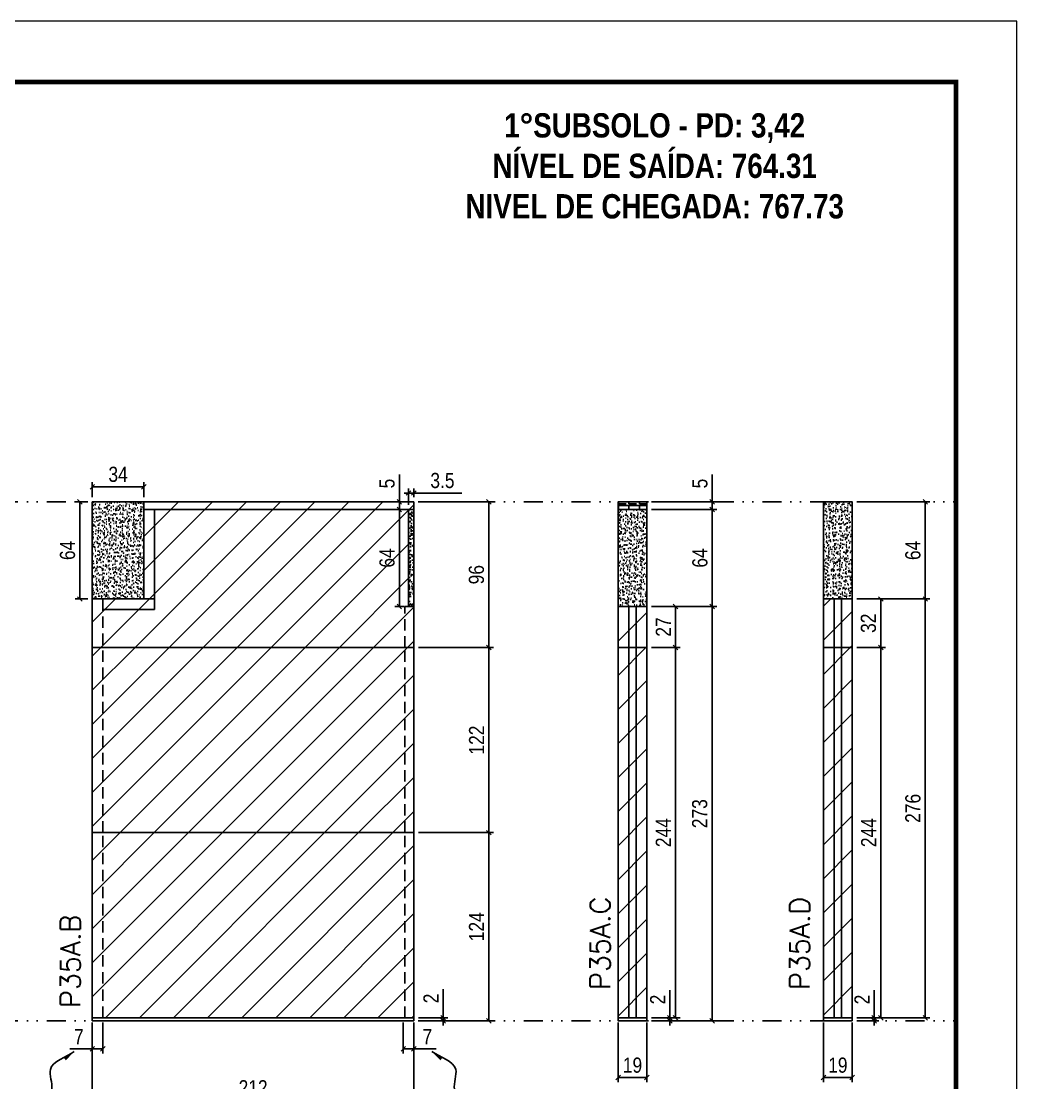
# Model space of a CAD drawing. Extents: x 2102 to 8383, y -13264 to 2718.
# Drawn here: x 2931 to 3587, y -4873 to -4174 of the extents above; entities that cross this region are included whole.
import ezdxf

# ---------------------------------------------------------------- set-up
doc = ezdxf.new("R2010")
doc.units = 0
for name, pattern in [('DASHED', [0.75, 0.5, -0.25]), ('DIVIDE2', [0.625, 0.25, -0.125, 0, -0.125, 0, -0.125]), ('HIDDEN', [0.375, 0.25, -0.125])]:
    doc.linetypes.add(name, pattern=pattern)
for name, color, linetype in [('COTA', 241, 'Continuous'), ('NOMENCLATURA', 7, 'Continuous'), ('Nível', 160, 'Continuous'), ('Painéis', 200, 'Continuous'), ('Romaneio', 10, 'Continuous'), ('SARR_2.2x7', 40, 'Continuous'), ('SARR_EDITAR', 141, 'Continuous'), ('Sarrafo de Pressão', 42, 'HIDDEN')]:
    doc.layers.add(name, color=color, linetype=linetype)
for name, color, linetype, lineweight in [('Folhas', 255, 'Continuous', 9), ('Hachura', 251, 'Continuous', 9), ('SARRAFO DE PRESSAO', 251, 'DASHED', 9), ('Texto Seção', 7, 'Continuous', 15)]:
    doc.layers.add(name, color=color, linetype=linetype, lineweight=lineweight)
doc.styles.add('COTA TECNICA', font='techl___.ttf', dxfattribs={"height": 10})
doc.styles.add('COTA TECNICA-50', font='techl___.ttf', dxfattribs={"height": 10})
doc.styles.add('REGUA-120', font='ROMANS.shx', dxfattribs={"height": 15})
doc.styles.add('ROMANC', font='techb___.ttf', dxfattribs={"height": 2.5})
doc.styles.get("Standard").update_dxf_attribs({"font": 'arial.ttf'})
doc.dimstyles.new('COTA PAINEL-50', dxfattribs={"dimtxt": 10, "dimasz": 3, "dimexe": 3, "dimexo": 3, "dimgap": 3, "dimtad": 1, "dimdec": 1, "dimzin": 12, "dimdsep": 46, "dimtxsty": 'COTA TECNICA-50', "dimblk1": 'OBLIQUE', "dimblk2": 'OBLIQUE', "dimsah": 1, "dimcen": 0.9, "dimclrd": 4, "dimclre": 4, "dimclrt": 240, "dimadec": 1, "dimazin": 3, "dimtfac": 1, "dimtdec": 1, "dimtmove": 0, "dimatfit": 3, "dimfxl": 1, "dimtolj": 1, "dimtzin": 12, "dimarcsym": 0})
doc.dimstyles.new('PAINEL', dxfattribs={"dimtxt": 10, "dimasz": 3, "dimexe": 3, "dimexo": 3, "dimgap": 3, "dimtad": 1, "dimdec": 1, "dimzin": 12, "dimdsep": 46, "dimtxsty": 'COTA TECNICA', "dimblk1": 'OBLIQUE', "dimblk2": 'OBLIQUE', "dimsah": 1, "dimcen": 0.9, "dimclrd": 4, "dimclre": 4, "dimclrt": 240, "dimadec": 1, "dimazin": 3, "dimtfac": 1, "dimtdec": 1, "dimtmove": 0, "dimatfit": 3, "dimfxl": 1, "dimtolj": 1, "dimtzin": 12, "dimarcsym": 0})
doc.dimstyles.get("Standard").update_dxf_attribs({"dimtxt": 0.18, "dimasz": 0.18, "dimexe": 0.18, "dimexo": 0.0625, "dimgap": 0.09, "dimtad": 0, "dimtih": 1, "dimtoh": 1, "dimdec": 4, "dimzin": 0, "dimdsep": 46, "dimtxsty": 'Standard', "dimcen": 0.09, "dimadec": 0, "dimazin": 0, "dimtfac": 1, "dimtdec": 4, "dimtofl": 0, "dimtmove": 0, "dimatfit": 3, "dimfxl": 1, "dimtolj": 1, "dimtzin": 0, "dimarcsym": 0})
pattern_1 = [(45, (-128517.216, -32522.603), (-11.2253202, 11.2253202), [])]
pattern_2 = [(50, (-128517.216, -32526.6026), (5.46554007, -0.47817257), [0.5715, -6.2865]), (355, (-128517.216, -32526.6026), (-1.05730264, 5.73170536), [0.4572, -5.02921753]), (100.4514447, (-128516.7604, -32526.6424), (4.40823741, 5.25353256), [0.48570026, -5.34270734]), (46.1842, (-128517.216, -32525.0786), (8.13237123, -1.26126984), [0.85725, -9.42975]), (96.6355576, (-128516.538, -32525.184), (7.122124, 7.42278374), [0.7285507, -8.01406824]), (351.184151, (-128517.216, -32525.079), (7.122124, 7.42278374), [0.685799, -7.54379196]), (21, (-128516.454, -32525.4596), (4.54843174, -3.06795595), [0.5715, -6.2865]), (326, (-128516.454, -32525.4596), (1.85406085, 5.52563898), [0.4572, -5.0292]), (71.451445, (-128516.075, -32525.715), (6.40249258, 2.45768307), [0.48570026, -5.34269813]), (37.5, (-128517.2158, -32526.6026), (0.092658098, 2.536651166), [0, -4.96824, 0, -5.1054, 0, -5.04825]), (7.5, (-128517.2158, -32526.6026), (2.004589875, 3.005417245), [0, -2.91084, 0, -4.85394, 0, -1.92405]), (327.5, (-128518.915, -32526.6026), (4.067717855, -0.17186232), [0, -1.905, 0, -5.9436, 0, -7.8867]), (317.5, (-128519.677, -32526.6026), (4.44387544, 0.76279473), [0, -2.4765, 0, -3.94716, 0, -5.6007])]

# ---------------------------------------------------------------- blocks, each defined once
blk = doc.blocks.new('9999999999')
at = {"layer": 'Folhas'}
blk.add_lwpolyline([(98138.98, 34190.21), (99623.98, 34190.21), (99623.98, 35240.21), (98138.98, 35240.21)], close=True, dxfattribs=at)
at = {"layer": 'Folhas', "color": 30, "const_width": 3}
blk.add_lwpolyline([(98213.98, 34230.21), (99583.98, 34230.21), (99583.98, 35200.21), (98213.98, 35200.21)], close=True, dxfattribs=at)
blk = doc.blocks.new('_Oblique')
at = {"color": 0, "linetype": 'ByBlock', "lineweight": -2}
blk.add_line((-0.5, -0.5), (0.5, 0.5), dxfattribs=at)
blk = doc.blocks.new('*D494')
at = {"layer": 'COTA', "color": 4, "lineweight": -2, "transparency": 16777216}
for p, q in [((3324.49, -4833.56), (3324.49, -4872.91)), ((3343.49, -4833.56), (3343.49, -4872.91)), ((3324.49, -4869.91), (3343.49, -4869.91))]:
    blk.add_line(p, q, dxfattribs=at)
at = {"layer": 'Defpoints', "color": 0, "transparency": 16777216}
for p in [(3324.49, -4830.56), (3343.49, -4830.56), (3343.49, -4869.91)]:
    blk.add_point(p, dxfattribs=at)
at = {"layer": 'COTA', "color": 4, "lineweight": -2, "transparency": 16777216, "xscale": 3, "yscale": 3, "zscale": 3, "rotation": 180}
blk.add_blockref('_Oblique', (3324.49, -4869.91), dxfattribs=at)
at = {"layer": 'COTA', "color": 4, "lineweight": -2, "transparency": 16777216, "xscale": 3, "yscale": 3, "zscale": 3}
blk.add_blockref('_Oblique', (3343.49, -4869.91), dxfattribs=at)
at = {"layer": 'COTA', "color": 240, "transparency": 16777216, "insert": (3333.99, -4861.82), "char_height": 10, "attachment_point": 5, "style": 'COTA TECNICA'}
blk.add_mtext('\\A1;19', dxfattribs=at)
blk = doc.blocks.new('*D495')
at = {"layer": 'COTA', "color": 4, "lineweight": -2, "transparency": 16777216}
for p, q in [((3459.85, -4833.56), (3459.85, -4872.91)), ((3478.85, -4833.56), (3478.85, -4872.91)), ((3459.85, -4869.91), (3478.85, -4869.91))]:
    blk.add_line(p, q, dxfattribs=at)
at = {"layer": 'Defpoints', "color": 0, "transparency": 16777216}
for p in [(3459.85, -4830.56), (3478.85, -4830.56), (3478.85, -4869.91)]:
    blk.add_point(p, dxfattribs=at)
at = {"layer": 'COTA', "color": 4, "lineweight": -2, "transparency": 16777216, "xscale": 3, "yscale": 3, "zscale": 3, "rotation": 180}
blk.add_blockref('_Oblique', (3459.85, -4869.91), dxfattribs=at)
at = {"layer": 'COTA', "color": 4, "lineweight": -2, "transparency": 16777216, "xscale": 3, "yscale": 3, "zscale": 3}
blk.add_blockref('_Oblique', (3478.85, -4869.91), dxfattribs=at)
at = {"layer": 'COTA', "color": 240, "transparency": 16777216, "insert": (3469.35, -4861.82), "char_height": 10, "attachment_point": 5, "style": 'COTA TECNICA'}
blk.add_mtext('\\A1;19', dxfattribs=at)
blk = doc.blocks.new('*D496')
at = {"layer": 'COTA', "color": 4, "lineweight": -2, "transparency": 16777216}
for p, q in [((3481.85, -4554.56), (3529.98, -4554.56)), ((3526.98, -4554.56), (3526.98, -4830.56)), ((3481.85, -4830.56), (3529.98, -4830.56))]:
    blk.add_line(p, q, dxfattribs=at)
at = {"layer": 'Defpoints', "color": 0, "transparency": 16777216}
for p in [(3478.85, -4554.56), (3478.85, -4830.56), (3526.98, -4830.56)]:
    blk.add_point(p, dxfattribs=at)
at = {"layer": 'COTA', "color": 4, "lineweight": -2, "transparency": 16777216, "xscale": 3, "yscale": 3, "zscale": 3}
for p, rotation in [((3526.98, -4554.56), 90), ((3526.98, -4830.56), 270)]:
    blk.add_blockref('_Oblique', p, dxfattribs=dict(at, rotation=rotation))
at = {"layer": 'COTA', "color": 240, "transparency": 16777216, "insert": (3518.87, -4692.56), "char_height": 10, "attachment_point": 5, "rotation": 90, "style": 'COTA TECNICA'}
blk.add_mtext('\\A1;276', dxfattribs=at)
blk = doc.blocks.new('*D497')
at = {"layer": 'COTA', "color": 4, "lineweight": -2, "transparency": 16777216}
for p, q in [((3481.85, -4490.56), (3529.98, -4490.56)), ((3526.98, -4554.56), (3526.98, -4490.56)), ((3481.85, -4554.56), (3529.98, -4554.56))]:
    blk.add_line(p, q, dxfattribs=at)
at = {"layer": 'Defpoints', "color": 0, "transparency": 16777216}
for p in [(3478.85, -4490.56), (3526.98, -4490.56), (3478.85, -4554.56)]:
    blk.add_point(p, dxfattribs=at)
at = {"layer": 'COTA', "color": 4, "lineweight": -2, "transparency": 16777216, "xscale": 3, "yscale": 3, "zscale": 3}
for p, rotation in [((3526.98, -4490.56), 90), ((3526.98, -4554.56), 270)]:
    blk.add_blockref('_Oblique', p, dxfattribs=dict(at, rotation=rotation))
at = {"layer": 'COTA', "color": 240, "transparency": 16777216, "insert": (3518.87, -4522.56), "char_height": 10, "attachment_point": 5, "rotation": 90, "style": 'COTA TECNICA'}
blk.add_mtext('\\A1;64', dxfattribs=at)
blk = doc.blocks.new('*D498')
at = {"layer": 'COTA', "color": 4, "lineweight": -2, "transparency": 16777216}
for p, q in [((3346.49, -4559.56), (3389.57, -4559.56)), ((3386.57, -4832.56), (3386.57, -4559.56)), ((3346.49, -4832.56), (3389.57, -4832.56))]:
    blk.add_line(p, q, dxfattribs=at)
at = {"layer": 'Defpoints', "color": 0, "transparency": 16777216}
for p in [(3343.49, -4559.56), (3386.57, -4559.56), (3343.49, -4832.56)]:
    blk.add_point(p, dxfattribs=at)
at = {"layer": 'COTA', "color": 4, "lineweight": -2, "transparency": 16777216, "xscale": 3, "yscale": 3, "zscale": 3}
for p, rotation in [((3386.57, -4559.56), 90), ((3386.57, -4832.56), 270)]:
    blk.add_blockref('_Oblique', p, dxfattribs=dict(at, rotation=rotation))
at = {"layer": 'COTA', "color": 240, "transparency": 16777216, "insert": (3378.35, -4696.06), "char_height": 10, "attachment_point": 5, "rotation": 90, "style": 'COTA TECNICA'}
blk.add_mtext('\\A1;273', dxfattribs=at)
blk = doc.blocks.new('*D499')
at = {"layer": 'COTA', "color": 4, "lineweight": -2, "transparency": 16777216}
for p, q in [((3358.57, -4830.56), (3358.57, -4812.45)), ((3346.49, -4830.56), (3361.57, -4830.56)), ((3346.49, -4832.56), (3361.57, -4832.56)), ((3358.57, -4832.56), (3358.57, -4830.56)), ((3358.57, -4832.56), (3358.57, -4835.56))]:
    blk.add_line(p, q, dxfattribs=at)
at = {"layer": 'Defpoints', "color": 0, "transparency": 16777216}
for p in [(3343.49, -4830.56), (3343.49, -4832.56), (3358.57, -4830.56)]:
    blk.add_point(p, dxfattribs=at)
at = {"layer": 'COTA', "color": 4, "lineweight": -2, "transparency": 16777216, "xscale": 3, "yscale": 3, "zscale": 3}
for p, rotation in [((3358.57, -4830.56), 270), ((3358.57, -4832.56), 90)]:
    blk.add_blockref('_Oblique', p, dxfattribs=dict(at, rotation=rotation))
at = {"layer": 'COTA', "color": 240, "transparency": 16777216, "insert": (3350.57, -4818.51), "char_height": 10, "attachment_point": 5, "rotation": 90, "style": 'COTA TECNICA-50'}
blk.add_mtext('\\A1;2', dxfattribs=at)
blk = doc.blocks.new('*D1189')
at = {"layer": 'COTA', "color": 4, "linetype": 'ByBlock', "lineweight": -2, "transparency": 16777216}
for p, q in [((3346.49, -4495.56), (3389.57, -4495.56)), ((3386.57, -4495.56), (3386.57, -4559.56)), ((3346.49, -4559.56), (3389.57, -4559.56))]:
    blk.add_line(p, q, dxfattribs=at)
at = {"layer": 'Defpoints', "color": 0, "linetype": 'ByBlock', "transparency": 16777216}
for p in [(3343.49, -4495.56), (3343.49, -4559.56), (3386.57, -4559.56)]:
    blk.add_point(p, dxfattribs=at)
at = {"layer": 'COTA', "color": 4, "linetype": 'ByBlock', "lineweight": -2, "transparency": 16777216, "xscale": 3, "yscale": 3, "zscale": 3}
for p, rotation in [((3386.57, -4495.56), 90), ((3386.57, -4559.56), 270)]:
    blk.add_blockref('_Oblique', p, dxfattribs=dict(at, rotation=rotation))
at = {"layer": 'COTA', "color": 240, "linetype": 'ByBlock', "transparency": 16777216, "insert": (3378.47, -4527.56), "char_height": 10, "attachment_point": 5, "rotation": 90, "style": 'COTA TECNICA'}
blk.add_mtext('\\A1;64', dxfattribs=at)
blk = doc.blocks.new('*D1190')
at = {"layer": 'COTA', "color": 4, "linetype": 'ByBlock', "lineweight": -2, "transparency": 16777216}
for p, q in [((3346.49, -4586.56), (3365.39, -4586.56)), ((3362.39, -4830.56), (3362.39, -4586.56)), ((3346.49, -4830.56), (3365.39, -4830.56))]:
    blk.add_line(p, q, dxfattribs=at)
at = {"layer": 'Defpoints', "color": 0, "linetype": 'ByBlock', "transparency": 16777216}
for p in [(3343.49, -4586.56), (3362.39, -4586.56), (3343.49, -4830.56)]:
    blk.add_point(p, dxfattribs=at)
at = {"layer": 'COTA', "color": 4, "linetype": 'ByBlock', "lineweight": -2, "transparency": 16777216, "xscale": 3, "yscale": 3, "zscale": 3}
for p, rotation in [((3362.39, -4586.56), 90), ((3362.39, -4830.56), 270)]:
    blk.add_blockref('_Oblique', p, dxfattribs=dict(at, rotation=rotation))
at = {"layer": 'COTA', "color": 240, "linetype": 'ByBlock', "transparency": 16777216, "insert": (3354.32, -4708.56), "char_height": 10, "attachment_point": 5, "rotation": 90, "style": 'COTA TECNICA'}
blk.add_mtext('\\A1;244', dxfattribs=at)
blk = doc.blocks.new('*D1191')
at = {"layer": 'COTA', "color": 4, "linetype": 'ByBlock', "lineweight": -2, "transparency": 16777216}
for p, q in [((3346.49, -4559.56), (3365.39, -4559.56)), ((3362.39, -4586.56), (3362.39, -4559.56)), ((3346.49, -4586.56), (3365.39, -4586.56))]:
    blk.add_line(p, q, dxfattribs=at)
at = {"layer": 'Defpoints', "color": 0, "linetype": 'ByBlock', "transparency": 16777216}
for p in [(3343.49, -4559.56), (3362.39, -4559.56), (3343.49, -4586.56)]:
    blk.add_point(p, dxfattribs=at)
at = {"layer": 'COTA', "color": 4, "linetype": 'ByBlock', "lineweight": -2, "transparency": 16777216, "xscale": 3, "yscale": 3, "zscale": 3}
for p, rotation in [((3362.39, -4559.56), 90), ((3362.39, -4586.56), 270)]:
    blk.add_blockref('_Oblique', p, dxfattribs=dict(at, rotation=rotation))
at = {"layer": 'COTA', "color": 240, "linetype": 'ByBlock', "transparency": 16777216, "insert": (3354.32, -4573.06), "char_height": 10, "attachment_point": 5, "rotation": 90, "style": 'COTA TECNICA'}
blk.add_mtext('\\A1;27', dxfattribs=at)
blk = doc.blocks.new('*D500')
at = {"layer": 'COTA', "color": 4, "linetype": 'ByBlock', "lineweight": -2, "transparency": 16777216}
for p, q in [((3481.85, -4586.56), (3500.75, -4586.56)), ((3497.75, -4830.56), (3497.75, -4586.56)), ((3481.85, -4830.56), (3500.75, -4830.56))]:
    blk.add_line(p, q, dxfattribs=at)
at = {"layer": 'Defpoints', "color": 0, "linetype": 'ByBlock', "transparency": 16777216}
for p in [(3478.85, -4586.56), (3497.75, -4586.56), (3478.85, -4830.56)]:
    blk.add_point(p, dxfattribs=at)
at = {"layer": 'COTA', "color": 4, "linetype": 'ByBlock', "lineweight": -2, "transparency": 16777216, "xscale": 3, "yscale": 3, "zscale": 3}
for p, rotation in [((3497.75, -4586.56), 90), ((3497.75, -4830.56), 270)]:
    blk.add_blockref('_Oblique', p, dxfattribs=dict(at, rotation=rotation))
at = {"layer": 'COTA', "color": 240, "linetype": 'ByBlock', "transparency": 16777216, "insert": (3489.68, -4708.56), "char_height": 10, "attachment_point": 5, "rotation": 90, "style": 'COTA TECNICA'}
blk.add_mtext('\\A1;244', dxfattribs=at)
blk = doc.blocks.new('*D501')
at = {"layer": 'COTA', "color": 4, "linetype": 'ByBlock', "lineweight": -2, "transparency": 16777216}
for p, q in [((3481.85, -4554.56), (3500.75, -4554.56)), ((3497.75, -4586.56), (3497.75, -4554.56)), ((3481.85, -4586.56), (3500.75, -4586.56))]:
    blk.add_line(p, q, dxfattribs=at)
at = {"layer": 'Defpoints', "color": 0, "linetype": 'ByBlock', "transparency": 16777216}
for p in [(3478.85, -4554.56), (3497.75, -4554.56), (3478.85, -4586.56)]:
    blk.add_point(p, dxfattribs=at)
at = {"layer": 'COTA', "color": 4, "linetype": 'ByBlock', "lineweight": -2, "transparency": 16777216, "xscale": 3, "yscale": 3, "zscale": 3}
for p, rotation in [((3497.75, -4554.56), 90), ((3497.75, -4586.56), 270)]:
    blk.add_blockref('_Oblique', p, dxfattribs=dict(at, rotation=rotation))
at = {"layer": 'COTA', "color": 240, "linetype": 'ByBlock', "transparency": 16777216, "insert": (3489.53, -4570.56), "char_height": 10, "attachment_point": 5, "rotation": 90, "style": 'COTA TECNICA'}
blk.add_mtext('\\A1;32', dxfattribs=at)
blk = doc.blocks.new('*D1192')
at = {"layer": 'COTA', "color": 4, "linetype": 'ByBlock', "lineweight": -2, "transparency": 16777216}
for p, q in [((3493.26, -4830.56), (3493.26, -4812.45)), ((3481.85, -4830.56), (3496.26, -4830.56)), ((3481.85, -4832.56), (3496.26, -4832.56)), ((3493.26, -4832.56), (3493.26, -4830.56)), ((3493.26, -4832.56), (3493.26, -4835.56))]:
    blk.add_line(p, q, dxfattribs=at)
at = {"layer": 'Defpoints', "color": 0, "linetype": 'ByBlock', "transparency": 16777216}
for p in [(3478.85, -4830.56), (3478.85, -4832.56), (3493.26, -4830.56)]:
    blk.add_point(p, dxfattribs=at)
at = {"layer": 'COTA', "color": 4, "linetype": 'ByBlock', "lineweight": -2, "transparency": 16777216, "xscale": 3, "yscale": 3, "zscale": 3}
for p, rotation in [((3493.26, -4830.56), 270), ((3493.26, -4832.56), 90)]:
    blk.add_blockref('_Oblique', p, dxfattribs=dict(at, rotation=rotation))
at = {"layer": 'COTA', "color": 240, "linetype": 'ByBlock', "transparency": 16777216, "insert": (3485.26, -4818.51), "char_height": 10, "attachment_point": 5, "rotation": 90, "style": 'COTA TECNICA'}
blk.add_mtext('\\A1;2', dxfattribs=at)
blk = doc.blocks.new('*D521')
at = {"layer": 'COTA', "color": 4, "lineweight": -2, "transparency": 16777216}
for p, q in [((2977.91, -4833.56), (2977.91, -4887.74)), ((3189.91, -4833.56), (3189.91, -4887.74)), ((3189.91, -4884.74), (2977.91, -4884.74))]:
    blk.add_line(p, q, dxfattribs=at)
at = {"layer": 'Defpoints', "color": 0, "transparency": 16777216}
for p in [(2977.91, -4830.56), (3189.91, -4830.56), (2977.91, -4884.74)]:
    blk.add_point(p, dxfattribs=at)
at = {"layer": 'COTA', "color": 4, "lineweight": -2, "transparency": 16777216, "xscale": 3, "yscale": 3, "zscale": 3, "rotation": 180}
blk.add_blockref('_Oblique', (2977.91, -4884.74), dxfattribs=at)
at = {"layer": 'COTA', "color": 4, "lineweight": -2, "transparency": 16777216, "xscale": 3, "yscale": 3, "zscale": 3}
blk.add_blockref('_Oblique', (3189.91, -4884.74), dxfattribs=at)
at = {"layer": 'COTA', "color": 240, "transparency": 16777216, "insert": (3083.91, -4876.68), "char_height": 10, "attachment_point": 5, "style": 'COTA TECNICA'}
blk.add_mtext('\\A1;212', dxfattribs=at)
blk = doc.blocks.new('*D522')
at = {"layer": 'COTA', "color": 4, "lineweight": -2, "transparency": 16777216}
for p, q in [((2984.91, -4833.56), (2984.91, -4854.08)), ((2977.91, -4835.56), (2977.91, -4854.08)), ((2977.91, -4851.08), (2963.18, -4851.08)), ((2984.91, -4851.08), (2977.91, -4851.08))]:
    blk.add_line(p, q, dxfattribs=at)
at = {"layer": 'Defpoints', "color": 0, "transparency": 16777216}
for p in [(2977.91, -4832.56), (2984.91, -4830.56), (2977.91, -4851.08)]:
    blk.add_point(p, dxfattribs=at)
at = {"layer": 'COTA', "color": 4, "lineweight": -2, "transparency": 16777216, "xscale": 3, "yscale": 3, "zscale": 3, "rotation": 180}
blk.add_blockref('_Oblique', (2977.91, -4851.08), dxfattribs=at)
at = {"layer": 'COTA', "color": 4, "lineweight": -2, "transparency": 16777216, "xscale": 3, "yscale": 3, "zscale": 3}
blk.add_blockref('_Oblique', (2984.91, -4851.08), dxfattribs=at)
at = {"layer": 'COTA', "color": 240, "transparency": 16777216, "insert": (2969.04, -4843), "char_height": 10, "attachment_point": 5, "style": 'COTA TECNICA-50'}
blk.add_mtext('\\A1;7', dxfattribs=at)
blk = doc.blocks.new('*D523')
at = {"layer": 'COTA', "color": 4, "lineweight": -2, "transparency": 16777216}
for p, q in [((3182.91, -4833.56), (3182.91, -4854.08)), ((3189.91, -4835.56), (3189.91, -4854.08)), ((3182.91, -4851.08), (3189.91, -4851.08)), ((3189.91, -4851.08), (3204.64, -4851.08))]:
    blk.add_line(p, q, dxfattribs=at)
at = {"layer": 'Defpoints', "color": 0, "transparency": 16777216}
for p in [(3182.91, -4830.56), (3189.91, -4832.56), (3189.91, -4851.08)]:
    blk.add_point(p, dxfattribs=at)
at = {"layer": 'COTA', "color": 4, "lineweight": -2, "transparency": 16777216, "xscale": 3, "yscale": 3, "zscale": 3, "rotation": 180}
blk.add_blockref('_Oblique', (3182.91, -4851.08), dxfattribs=at)
at = {"layer": 'COTA', "color": 4, "lineweight": -2, "transparency": 16777216, "xscale": 3, "yscale": 3, "zscale": 3}
blk.add_blockref('_Oblique', (3189.91, -4851.08), dxfattribs=at)
at = {"layer": 'COTA', "color": 240, "transparency": 16777216, "insert": (3198.77, -4843), "char_height": 10, "attachment_point": 5, "style": 'COTA TECNICA-50'}
blk.add_mtext('\\A1;7', dxfattribs=at)
blk = doc.blocks.new('*D524')
at = {"layer": 'Defpoints', "color": 0, "linetype": 'ByBlock', "transparency": 16777216}
for p in [(3189.91, -4708.56), (3239.27, -4708.56), (3189.91, -4832.56)]:
    blk.add_point(p, dxfattribs=at)
at = {"layer": 'Romaneio', "color": 4, "linetype": 'ByBlock', "lineweight": -2, "transparency": 16777216}
for p, q in [((3192.91, -4708.56), (3242.27, -4708.56)), ((3239.27, -4832.56), (3239.27, -4708.56)), ((3192.91, -4832.56), (3242.27, -4832.56))]:
    blk.add_line(p, q, dxfattribs=at)
at = {"layer": 'Romaneio', "color": 4, "linetype": 'ByBlock', "lineweight": -2, "transparency": 16777216, "xscale": 3, "yscale": 3, "zscale": 3}
for p, rotation in [((3239.27, -4708.56), 90), ((3239.27, -4832.56), 270)]:
    blk.add_blockref('_Oblique', p, dxfattribs=dict(at, rotation=rotation))
at = {"layer": 'Romaneio', "color": 240, "linetype": 'ByBlock', "transparency": 16777216, "insert": (3231.2, -4770.56), "char_height": 10, "attachment_point": 5, "rotation": 90, "style": 'COTA TECNICA'}
blk.add_mtext('\\A1;124', dxfattribs=at)
blk = doc.blocks.new('*D525')
at = {"layer": 'COTA', "color": 4, "lineweight": -2, "transparency": 16777216}
for p, q in [((3209.17, -4830.56), (3209.17, -4811.76)), ((3192.91, -4830.56), (3212.17, -4830.56)), ((3192.91, -4832.56), (3212.17, -4832.56)), ((3209.17, -4832.56), (3209.17, -4830.56)), ((3209.17, -4832.56), (3209.17, -4835.56))]:
    blk.add_line(p, q, dxfattribs=at)
at = {"layer": 'Defpoints', "color": 0, "transparency": 16777216}
for p in [(3189.91, -4830.56), (3189.91, -4832.56), (3209.17, -4832.56)]:
    blk.add_point(p, dxfattribs=at)
at = {"layer": 'COTA', "color": 4, "lineweight": -2, "transparency": 16777216, "xscale": 3, "yscale": 3, "zscale": 3}
for p, rotation in [((3209.17, -4830.56), 270), ((3209.17, -4832.56), 90)]:
    blk.add_blockref('_Oblique', p, dxfattribs=dict(at, rotation=rotation))
at = {"layer": 'COTA', "color": 240, "transparency": 16777216, "insert": (3201.17, -4817.82), "char_height": 10, "attachment_point": 5, "rotation": 90, "style": 'COTA TECNICA-50'}
blk.add_mtext('\\A1;2', dxfattribs=at)
blk = doc.blocks.new('*D1207')
at = {"layer": 'COTA', "color": 4, "linetype": 'ByBlock', "lineweight": -2, "transparency": 16777216}
for p, q in [((3192.91, -4586.56), (3242.27, -4586.56)), ((3239.27, -4708.56), (3239.27, -4586.56)), ((3192.91, -4708.56), (3242.27, -4708.56))]:
    blk.add_line(p, q, dxfattribs=at)
at = {"layer": 'Defpoints', "color": 0, "linetype": 'ByBlock', "transparency": 16777216}
for p in [(3189.91, -4586.56), (3239.27, -4586.56), (3189.91, -4708.56)]:
    blk.add_point(p, dxfattribs=at)
at = {"layer": 'COTA', "color": 4, "linetype": 'ByBlock', "lineweight": -2, "transparency": 16777216, "xscale": 3, "yscale": 3, "zscale": 3}
for p, rotation in [((3239.27, -4586.56), 90), ((3239.27, -4708.56), 270)]:
    blk.add_blockref('_Oblique', p, dxfattribs=dict(at, rotation=rotation))
at = {"layer": 'COTA', "color": 240, "linetype": 'ByBlock', "transparency": 16777216, "insert": (3231.22, -4647.56), "char_height": 10, "attachment_point": 5, "rotation": 90, "style": 'COTA TECNICA'}
blk.add_mtext('\\A1;122', dxfattribs=at)
blk = doc.blocks.new('*D1413')
at = {"layer": 'COTA', "color": 4, "linetype": 'ByBlock', "lineweight": -2, "transparency": 16777216}
for p, q in [((3386.57, -4490.56), (3386.57, -4472.47)), ((3346.49, -4490.56), (3389.57, -4490.56)), ((3386.57, -4495.56), (3386.57, -4490.56)), ((3346.49, -4495.56), (3389.57, -4495.56)), ((3386.57, -4495.56), (3386.57, -4498.56))]:
    blk.add_line(p, q, dxfattribs=at)
at = {"layer": 'Defpoints', "color": 0, "linetype": 'ByBlock', "transparency": 16777216}
for p in [(3343.49, -4490.56), (3386.57, -4490.56), (3343.49, -4495.56)]:
    blk.add_point(p, dxfattribs=at)
at = {"layer": 'COTA', "color": 4, "linetype": 'ByBlock', "lineweight": -2, "transparency": 16777216, "xscale": 3, "yscale": 3, "zscale": 3}
for p, rotation in [((3386.57, -4490.56), 270), ((3386.57, -4495.56), 90)]:
    blk.add_blockref('_Oblique', p, dxfattribs=dict(at, rotation=rotation))
at = {"layer": 'COTA', "color": 240, "linetype": 'ByBlock', "transparency": 16777216, "insert": (3378.46, -4478.52), "char_height": 10, "attachment_point": 5, "rotation": 90, "style": 'COTA TECNICA'}
blk.add_mtext('\\A1;5', dxfattribs=at)
blk = doc.blocks.new('*D1469')
at = {"layer": 'COTA', "color": 4, "linetype": 'ByBlock', "lineweight": -2, "transparency": 16777216}
for p, q in [((2974.91, -4490.56), (2966.71, -4490.56)), ((2969.71, -4554.56), (2969.71, -4490.56)), ((2974.91, -4554.56), (2966.71, -4554.56))]:
    blk.add_line(p, q, dxfattribs=at)
at = {"layer": 'Defpoints', "color": 0, "linetype": 'ByBlock', "transparency": 16777216}
for p in [(2969.71, -4490.56), (2977.91, -4490.56), (2977.91, -4554.56)]:
    blk.add_point(p, dxfattribs=at)
at = {"layer": 'COTA', "color": 4, "linetype": 'ByBlock', "lineweight": -2, "transparency": 16777216, "xscale": 3, "yscale": 3, "zscale": 3}
for p, rotation in [((2969.71, -4490.56), 90), ((2969.71, -4554.56), 270)]:
    blk.add_blockref('_Oblique', p, dxfattribs=dict(at, rotation=rotation))
at = {"layer": 'COTA', "color": 240, "linetype": 'ByBlock', "transparency": 16777216, "insert": (2961.61, -4522.56), "char_height": 10, "attachment_point": 5, "rotation": 90, "style": 'COTA TECNICA'}
blk.add_mtext('\\A1;64', dxfattribs=at)
blk = doc.blocks.new('*D1470')
at = {"layer": 'COTA', "color": 4, "linetype": 'ByBlock', "lineweight": -2, "transparency": 16777216}
for p, q in [((3192.91, -4490.56), (3242.27, -4490.56)), ((3239.27, -4586.56), (3239.27, -4490.56)), ((3192.91, -4586.56), (3242.27, -4586.56))]:
    blk.add_line(p, q, dxfattribs=at)
at = {"layer": 'Defpoints', "color": 0, "linetype": 'ByBlock', "transparency": 16777216}
for p in [(3189.91, -4490.56), (3239.27, -4490.56), (3189.91, -4586.56)]:
    blk.add_point(p, dxfattribs=at)
at = {"layer": 'COTA', "color": 4, "linetype": 'ByBlock', "lineweight": -2, "transparency": 16777216, "xscale": 3, "yscale": 3, "zscale": 3}
for p, rotation in [((3239.27, -4490.56), 90), ((3239.27, -4586.56), 270)]:
    blk.add_blockref('_Oblique', p, dxfattribs=dict(at, rotation=rotation))
at = {"layer": 'COTA', "color": 240, "linetype": 'ByBlock', "transparency": 16777216, "insert": (3231.14, -4538.56), "char_height": 10, "attachment_point": 5, "rotation": 90, "style": 'COTA TECNICA'}
blk.add_mtext('\\A1;96', dxfattribs=at)
blk = doc.blocks.new('*D1471')
at = {"layer": 'COTA', "color": 4, "linetype": 'ByBlock', "lineweight": -2, "transparency": 16777216}
for p, q in [((3183.41, -4495.56), (3177.34, -4495.56)), ((3180.34, -4495.56), (3180.34, -4559.56)), ((3183.41, -4559.56), (3177.34, -4559.56))]:
    blk.add_line(p, q, dxfattribs=at)
at = {"layer": 'Defpoints', "color": 0, "linetype": 'ByBlock', "transparency": 16777216}
for p in [(3186.41, -4495.56), (3180.34, -4559.56), (3186.41, -4559.56)]:
    blk.add_point(p, dxfattribs=at)
at = {"layer": 'COTA', "color": 4, "linetype": 'ByBlock', "lineweight": -2, "transparency": 16777216, "xscale": 3, "yscale": 3, "zscale": 3}
for p, rotation in [((3180.34, -4495.56), 90), ((3180.34, -4559.56), 270)]:
    blk.add_blockref('_Oblique', p, dxfattribs=dict(at, rotation=rotation))
at = {"layer": 'COTA', "color": 240, "linetype": 'ByBlock', "transparency": 16777216, "insert": (3172.24, -4527.56), "char_height": 10, "attachment_point": 5, "rotation": 90, "style": 'COTA TECNICA'}
blk.add_mtext('\\A1;64', dxfattribs=at)
blk = doc.blocks.new('*D1472')
at = {"layer": 'COTA', "color": 4, "linetype": 'ByBlock', "lineweight": -2, "transparency": 16777216}
for p, q in [((3180.34, -4490.56), (3180.34, -4472.47)), ((3183.41, -4490.56), (3177.34, -4490.56)), ((3180.34, -4495.56), (3180.34, -4490.56)), ((3183.41, -4495.56), (3177.34, -4495.56)), ((3180.34, -4495.56), (3180.34, -4498.56))]:
    blk.add_line(p, q, dxfattribs=at)
at = {"layer": 'Defpoints', "color": 0, "linetype": 'ByBlock', "transparency": 16777216}
for p in [(3180.34, -4490.56), (3186.41, -4490.56), (3186.41, -4495.56)]:
    blk.add_point(p, dxfattribs=at)
at = {"layer": 'COTA', "color": 4, "linetype": 'ByBlock', "lineweight": -2, "transparency": 16777216, "xscale": 3, "yscale": 3, "zscale": 3}
for p, rotation in [((3180.34, -4490.56), 270), ((3180.34, -4495.56), 90)]:
    blk.add_blockref('_Oblique', p, dxfattribs=dict(at, rotation=rotation))
at = {"layer": 'COTA', "color": 240, "linetype": 'ByBlock', "transparency": 16777216, "insert": (3172.23, -4478.52), "char_height": 10, "attachment_point": 5, "rotation": 90, "style": 'COTA TECNICA'}
blk.add_mtext('\\A1;5', dxfattribs=at)
blk = doc.blocks.new('*D821')
at = {"layer": 'COTA', "color": 4, "linetype": 'ByBlock', "lineweight": -2, "transparency": 16777216}
for p, q in [((3186.41, -4492.56), (3186.41, -4481.76)), ((3189.91, -4487.56), (3189.91, -4481.76)), ((3186.41, -4484.76), (3183.41, -4484.76)), ((3186.41, -4484.76), (3189.91, -4484.76)), ((3189.91, -4484.76), (3221.51, -4484.76))]:
    blk.add_line(p, q, dxfattribs=at)
at = {"layer": 'Defpoints', "color": 0, "linetype": 'ByBlock', "transparency": 16777216}
for p in [(3189.91, -4484.76), (3189.91, -4490.56), (3186.41, -4495.56)]:
    blk.add_point(p, dxfattribs=at)
at = {"layer": 'COTA', "color": 4, "linetype": 'ByBlock', "lineweight": -2, "transparency": 16777216, "xscale": 3, "yscale": 3, "zscale": 3}
blk.add_blockref('_Oblique', (3186.41, -4484.76), dxfattribs=at)
at = {"layer": 'COTA', "color": 4, "linetype": 'ByBlock', "lineweight": -2, "transparency": 16777216, "xscale": 3, "yscale": 3, "zscale": 3, "rotation": 180}
blk.add_blockref('_Oblique', (3189.91, -4484.76), dxfattribs=at)
at = {"layer": 'COTA', "color": 240, "linetype": 'ByBlock', "transparency": 16777216, "insert": (3208.71, -4476.54), "char_height": 10, "attachment_point": 5, "style": 'COTA TECNICA'}
blk.add_mtext('\\A1;3.5', dxfattribs=at)
blk = doc.blocks.new('*D1473')
at = {"layer": 'COTA', "color": 4, "linetype": 'ByBlock', "lineweight": -2, "transparency": 16777216}
for p, q in [((2977.91, -4487.56), (2977.91, -4477.7)), ((2977.91, -4480.7), (3011.91, -4480.7)), ((3011.91, -4487.56), (3011.91, -4477.7))]:
    blk.add_line(p, q, dxfattribs=at)
at = {"layer": 'Defpoints', "color": 0, "linetype": 'ByBlock', "transparency": 16777216}
for p in [(3011.91, -4480.7), (2977.91, -4490.56), (3011.91, -4490.56)]:
    blk.add_point(p, dxfattribs=at)
at = {"layer": 'COTA', "color": 4, "linetype": 'ByBlock', "lineweight": -2, "transparency": 16777216, "xscale": 3, "yscale": 3, "zscale": 3, "rotation": 180}
blk.add_blockref('_Oblique', (2977.91, -4480.7), dxfattribs=at)
at = {"layer": 'COTA', "color": 4, "linetype": 'ByBlock', "lineweight": -2, "transparency": 16777216, "xscale": 3, "yscale": 3, "zscale": 3}
blk.add_blockref('_Oblique', (3011.91, -4480.7), dxfattribs=at)
at = {"layer": 'COTA', "color": 240, "linetype": 'ByBlock', "transparency": 16777216, "insert": (2994.91, -4472.48), "char_height": 10, "attachment_point": 5, "style": 'COTA TECNICA'}
blk.add_mtext('\\A1;34', dxfattribs=at)

msp = doc.modelspace()

# ---------------------------------------------------------------- hatches: boundary and pattern name
at = {"layer": 'COTA', "linetype": 'ByBlock'}
h = msp.add_hatch(dxfattribs=at)
h.set_pattern_fill('AR-CONC', color=256, scale=0.03)
h.set_pattern_definition(pattern_2)
h.paths.add_polyline_path([(3011.91, -4490.56), (2977.91, -4490.56), (2977.91, -4554.56), (3011.91, -4554.56)])
h = msp.add_hatch(dxfattribs=at)
h.set_pattern_fill('ANGLE', color=256)
h.set_pattern_definition([(0, (-128517.216, -32522.6026), (0, 6.985), [5.08, -1.905]), (90, (-128517.216, -32522.6026), (-6.985, 4e-16), [5.08, -1.905])])
h.paths.add_polyline_path([(3324.49, -4495.56), (3343.49, -4495.56), (3343.49, -4490.56), (3324.49, -4490.56)])
h = msp.add_hatch(dxfattribs=at)
h.set_pattern_fill('AR-CONC', color=256, scale=0.03)
h.set_pattern_definition([(50, (-128460.4285, -32557.6026), (5.46554007, -0.47817257), [0.5715, -6.2865]), (355, (-128460.4285, -32557.6026), (-1.05730264, 5.73170536), [0.4572, -5.02921753]), (100.4514447, (-128459.973, -32557.6424), (4.40823741, 5.25353256), [0.48570026, -5.34270734]), (46.1842, (-128460.4285, -32556.0786), (8.13237123, -1.26126984), [0.85725, -9.42975]), (96.6355576, (-128459.751, -32556.184), (7.122124, 7.42278374), [0.7285507, -8.01406824]), (351.184151, (-128460.4285, -32556.079), (7.122124, 7.42278374), [0.685799, -7.54379196]), (21, (-128459.6665, -32556.4596), (4.54843174, -3.06795595), [0.5715, -6.2865]), (326, (-128459.6665, -32556.4596), (1.85406085, 5.52563898), [0.4572, -5.0292]), (71.451445, (-128459.2874, -32556.715), (6.40249258, 2.45768307), [0.48570026, -5.34269813]), (37.5, (-128460.4285, -32557.6026), (0.092658098, 2.536651166), [0, -4.96824, 0, -5.1054, 0, -5.04825]), (7.5, (-128460.4285, -32557.6026), (2.004589875, 3.005417245), [0, -2.91084, 0, -4.85394, 0, -1.92405]), (327.5, (-128462.1277, -32557.6026), (4.067717855, -0.17186232), [0, -1.905, 0, -5.9436, 0, -7.8867]), (317.5, (-128462.8897, -32557.6026), (4.44387544, 0.76279473), [0, -2.4765, 0, -3.94716, 0, -5.6007])])
h.paths.add_polyline_path([(3459.85, -4554.56), (3478.85, -4554.56), (3478.85, -4490.56), (3459.85, -4490.56)])
h = msp.add_hatch(dxfattribs=at)
h.set_pattern_fill('AR-CONC', color=256, scale=0.03)
h.set_pattern_definition(pattern_2)
h.paths.add_polyline_path([(3189.91, -4495.56), (3186.41, -4495.56), (3186.41, -4559.56), (3189.91, -4559.56)])
h = msp.add_hatch(dxfattribs=at)
h.set_pattern_fill('AR-CONC', color=256, scale=0.03)
h.set_pattern_definition([(50, (-128400.616, -32561.6026), (5.46554007, -0.47817257), [0.5715, -6.2865]), (355, (-128400.616, -32561.6026), (-1.05730264, 5.73170536), [0.4572, -5.02921753]), (100.4514447, (-128400.1603, -32561.6424), (4.40823741, 5.25353256), [0.48570026, -5.34270734]), (46.1842, (-128400.616, -32560.0786), (8.13237123, -1.26126984), [0.85725, -9.42975]), (96.6355576, (-128399.938, -32560.184), (7.122124, 7.42278374), [0.7285507, -8.01406824]), (351.184151, (-128400.616, -32560.079), (7.122124, 7.42278374), [0.685799, -7.54379196]), (21, (-128399.854, -32560.4596), (4.54843174, -3.06795595), [0.5715, -6.2865]), (326, (-128399.854, -32560.4596), (1.85406085, 5.52563898), [0.4572, -5.0292]), (71.451445, (-128399.475, -32560.715), (6.40249258, 2.45768307), [0.48570026, -5.34269813]), (37.5, (-128400.6158, -32561.6026), (0.092658098, 2.536651166), [0, -4.96824, 0, -5.1054, 0, -5.04825]), (7.5, (-128400.6158, -32561.6026), (2.004589875, 3.005417245), [0, -2.91084, 0, -4.85394, 0, -1.92405]), (327.5, (-128402.315, -32561.6026), (4.067717855, -0.17186232), [0, -1.905, 0, -5.9436, 0, -7.8867]), (317.5, (-128403.077, -32561.6026), (4.44387544, 0.76279473), [0, -2.4765, 0, -3.94716, 0, -5.6007])])
h.paths.add_polyline_path([(3324.74, -4559.56), (3343.74, -4559.56), (3343.24, -4495.56), (3324.24, -4495.56)])
at = {"layer": 'Hachura', "linetype": 'ByBlock'}
h = msp.add_hatch(dxfattribs=at)
h.set_pattern_fill('ANSI31', color=256, scale=5)
h.set_pattern_definition(pattern_1)
h.paths.add_polyline_path([(3189.91, -4586.56), (3189.91, -4559.56), (3186.41, -4559.56), (3186.41, -4495.56), (3189.91, -4495.56), (3189.91, -4490.56), (3011.91, -4490.56), (3011.91, -4554.56), (2977.91, -4554.56), (2977.91, -4586.56)])
h = msp.add_hatch(dxfattribs=at)
h.set_pattern_fill('ANSI31', color=256, scale=5)
h.set_pattern_definition(pattern_1)
h.paths.add_polyline_path([(3343.49, -4559.56), (3324.49, -4559.56), (3324.49, -4586.56), (3343.49, -4586.56)])
h = msp.add_hatch(dxfattribs=at)
h.set_pattern_fill('ANSI31', color=256, scale=5)
h.set_pattern_definition(pattern_1)
h.paths.add_polyline_path([(3478.85, -4554.56), (3459.85, -4554.56), (3459.85, -4586.56), (3478.85, -4586.56)])
h = msp.add_hatch(dxfattribs=at)
h.set_pattern_fill('ANSI31', color=256, scale=5)
h.set_pattern_definition(pattern_1)
h.paths.add_polyline_path([(2977.91, -4586.56), (2977.91, -4708.56), (3189.91, -4708.56), (3189.91, -4586.56)])
h = msp.add_hatch(dxfattribs=at)
h.set_pattern_fill('ANSI31', color=256, scale=5)
h.set_pattern_definition(pattern_1)
h.paths.add_polyline_path([(3343.49, -4586.56), (3324.49, -4586.56), (3324.49, -4830.56), (3343.49, -4830.56)])
h = msp.add_hatch(dxfattribs=at)
h.set_pattern_fill('ANSI31', color=256, scale=5)
h.set_pattern_definition(pattern_1)
h.paths.add_polyline_path([(3478.85, -4586.56), (3459.85, -4586.56), (3459.85, -4830.56), (3478.85, -4830.56)])
h = msp.add_hatch(dxfattribs=at)
h.set_pattern_fill('ANSI31', color=256, scale=5)
h.set_pattern_definition(pattern_1)
h.paths.add_polyline_path([(2977.91, -4708.56), (2977.91, -4830.56), (3189.91, -4830.56), (3189.91, -4708.56)])

# ---------------------------------------------------------------- linework, layer by layer
at = {"layer": 'COTA', "linetype": 'ByBlock'}
for p, q in [((2977.91, -4554.56), (2977.91, -4490.56)), ((2977.91, -4490.56), (3011.72, -4490.56)), ((3189.91, -4559.56), (3189.91, -4495.56)), ((3011.91, -4554.56), (3018.91, -4554.56)), ((3018.91, -4554.56), (3018.91, -4561.56))]:
    msp.add_line(p, q, dxfattribs=at)
for points in [[(3459.85, -4554.56), (3478.85, -4554.56), (3478.85, -4490.56), (3459.85, -4490.56)], [(3324.49, -4559.56), (3343.49, -4559.56), (3343.49, -4495.56), (3324.49, -4495.56)]]:
    msp.add_lwpolyline(points, close=True, dxfattribs=at)
at = {"layer": 'Nível', "color": 4, "linetype": 'DIVIDE2', "ltscale": 50}
for p, q in [((2476.15, -4490.56), (3547.28, -4490.56)), ((2476.15, -4832.56), (3547.28, -4832.56))]:
    msp.add_line(p, q, dxfattribs=at)
at = {"layer": 'Painéis', "linetype": 'ByBlock'}
for p, q in [((3189.91, -4490.56), (3011.72, -4490.56)), ((3011.91, -4490.56), (3011.91, -4554.56)), ((3189.91, -4490.56), (3189.91, -4495.56)), ((3189.91, -4495.56), (3186.41, -4495.56)), ((3186.41, -4495.56), (3186.41, -4559.56)), ((2977.91, -4554.56), (2977.91, -4832.56)), ((3011.91, -4554.56), (2977.91, -4554.56)), ((3189.91, -4559.56), (3183.91, -4559.56)), ((3189.91, -4559.56), (3189.91, -4832.56)), ((3189.91, -4586.56), (2977.91, -4586.56)), ((3189.91, -4708.56), (2977.91, -4708.56)), ((3189.91, -4830.56), (2977.91, -4830.56)), ((3189.91, -4832.56), (2977.91, -4832.56))]:
    msp.add_line(p, q, dxfattribs=at)
at = {"layer": 'Painéis'}
for p, q in [((3478.85, -4554.56), (3459.85, -4554.56)), ((3459.85, -4554.56), (3459.85, -4830.56)), ((3478.85, -4830.56), (3478.85, -4554.56)), ((3459.85, -4586.56), (3478.85, -4586.56)), ((3459.85, -4830.56), (3478.85, -4830.56)), ((3459.85, -4830.56), (3478.85, -4830.56)), ((3459.85, -4832.56), (3459.85, -4830.56)), ((3478.85, -4832.56), (3459.85, -4832.56)), ((3478.85, -4830.56), (3478.85, -4832.56))]:
    msp.add_line(p, q, dxfattribs=at)
at = {"layer": 'Painéis', "linetype": 'ByBlock'}
msp.add_lwpolyline([(3324.49, -4495.56), (3343.49, -4495.56), (3343.49, -4490.56), (3324.49, -4490.56)], close=True, dxfattribs=at)
at = {"layer": 'Painéis'}
for points in [[(3324.49, -4586.56), (3343.49, -4586.56), (3343.49, -4559.56), (3324.49, -4559.56)], [(3324.49, -4830.56), (3343.49, -4830.56), (3343.49, -4586.56), (3324.49, -4586.56)], [(3324.49, -4830.56), (3343.49, -4830.56), (3343.49, -4832.56), (3324.49, -4832.56)]]:
    msp.add_lwpolyline(points, close=True, dxfattribs=at)
at = {"layer": 'SARR_2.2x7'}
for p, q in [((3018.91, -4495.56), (3018.91, -4554.56)), ((3331.49, -4559.56), (3331.49, -4830.56)), ((3336.49, -4559.56), (3336.49, -4830.56)), ((3466.85, -4554.56), (3466.85, -4830.56)), ((3471.85, -4554.56), (3471.85, -4830.56)), ((3018.91, -4561.56), (2984.91, -4561.56))]:
    msp.add_line(p, q, dxfattribs=at)
at = {"layer": 'SARR_EDITAR'}
msp.add_line((3189.91, -4495.56), (3011.91, -4495.56), dxfattribs=at)
at = {"layer": 'SARR_EDITAR', "linetype": 'ByBlock'}
msp.add_line((3343.49, -4493.06), (3324.49, -4493.06), dxfattribs=at)
at = {"layer": 'Sarrafo de Pressão', "ltscale": 30}
for p, q in [((2984.91, -4708.56), (2984.91, -4554.56)), ((3183.91, -4586.56), (3183.91, -4559.56)), ((3183.91, -4708.56), (3183.91, -4586.56)), ((2984.91, -4830.56), (2984.91, -4708.56)), ((3183.91, -4830.56), (3183.91, -4708.56))]:
    msp.add_line(p, q, dxfattribs=at)

# ---------------------------------------------------------------- block references
at = {"layer": 'SARRAFO DE PRESSAO', "color": 6, "linetype": 'ByBlock'}
msp.add_blockref('9999999999', (-96036.69, -39414.05), dxfattribs=at)

# ---------------------------------------------------------------- texts
at = {"layer": 'NOMENCLATURA', "color": 2, "insert": (3348.61, -4207.79), "char_height": 16, "attachment_point": 2, "style": 'ROMANC'}
msp.add_mtext_dynamic_manual_height_columns('\\P1°SUBSOLO - PD: 3,42\\PNÍVEL DE SAÍDA: 764.31\\PNIVEL DE CHEGADA: 767.73', width=300.2766, gutter_width=1, heights=[0], dxfattribs=at)
at = {"layer": 'Texto Seção', "style": 'REGUA-120'}
msp.add_text('P35A.B', height=13, rotation=90, dxfattribs=at).set_placement((2970.01, -4823.93))
at = {"layer": 'Texto Seção', "char_height": 13, "width": 285.3299, "attachment_point": 7, "rotation": 90, "style": 'REGUA-120'}
for s, insert in [('P35A.C', (3319.19, -4812.1)), ('P35A.D', (3450.75, -4812.1))]:
    msp.add_mtext(s, dxfattribs=dict(at, insert=insert))

# ---------------------------------------------------------------- dimensions: what is measured, and where the dimension line sits
at = {"layer": 'COTA', "linetype": 'ByBlock'}
for base, p1, p2, picture, middle in [((3011.91, -4480.7), (2977.91, -4490.56), (3011.91, -4490.56), '*D1473', (2994.91, -4472.48)), ((3189.91, -4484.76), (3186.41, -4495.56), (3189.91, -4490.56), '*D821', (3208.71, -4476.54))]:
    dim = msp.add_linear_dim(base=base, p1=p1, p2=p2, dimstyle='PAINEL', dxfattribs=at)
    dim.commit()
    dim.dimension.update_dxf_attribs({"geometry": picture, "text_midpoint": middle})
for base, p1, p2, picture, middle in [((3180.34, -4490.56), (3186.41, -4495.56), (3186.41, -4490.56), '*D1472', (3172.23, -4478.52)), ((3386.57, -4490.56), (3343.49, -4495.56), (3343.49, -4490.56), '*D1413', (3378.46, -4478.52)), ((2969.71, -4490.56), (2977.91, -4554.56), (2977.91, -4490.56), '*D1469', (2961.61, -4522.56)), ((3239.27, -4490.56), (3189.91, -4586.56), (3189.91, -4490.56), '*D1470', (3231.14, -4538.56)), ((3180.34, -4559.56), (3186.41, -4495.56), (3186.41, -4559.56), '*D1471', (3172.24, -4527.56)), ((3386.57, -4559.56), (3343.49, -4495.56), (3343.49, -4559.56), '*D1189', (3378.47, -4527.56)), ((3239.27, -4586.56), (3189.91, -4708.56), (3189.91, -4586.56), '*D1207', (3231.22, -4647.56)), ((3362.39, -4586.56), (3343.49, -4830.56), (3343.49, -4586.56), '*D1190', (3354.32, -4708.56)), ((3497.75, -4586.56), (3478.85, -4830.56), (3478.85, -4586.56), '*D500', (3489.68, -4708.56)), ((3493.26, -4830.56), (3478.85, -4832.56), (3478.85, -4830.56), '*D1192', (3485.26, -4818.51))]:
    dim = msp.add_linear_dim(base=base, p1=p1, p2=p2, angle=90, dimstyle='PAINEL', dxfattribs=at)
    dim.commit()
    dim.dimension.update_dxf_attribs({"geometry": picture, "text_midpoint": middle})
at = {"layer": 'COTA'}
for base, p1, p2, angle, picture, middle in [((3526.98, -4490.56), (3478.85, -4554.56), (3478.85, -4490.56), 90, '*D497', (3518.87, -4522.56)), ((3526.98, -4830.56), (3478.85, -4554.56), (3478.85, -4830.56), 90, '*D496', (3518.87, -4692.56)), ((3386.57, -4559.56), (3343.49, -4832.56), (3343.49, -4559.56), 90, '*D498', (3378.35, -4696.06)), ((2977.91, -4884.74), (3189.91, -4830.56), (2977.91, -4830.56), 180, '*D521', (3083.91, -4876.68))]:
    dim = msp.add_linear_dim(base=base, p1=p1, p2=p2, angle=angle, dimstyle='PAINEL', override={"dimarcsym": 2}, dxfattribs=at)
    dim.commit()
    dim.dimension.update_dxf_attribs({"geometry": picture, "text_midpoint": middle})
at = {"layer": 'COTA', "linetype": 'ByBlock'}
for base, p1, p2, picture, middle in [((3497.75, -4554.56), (3478.85, -4586.56), (3478.85, -4554.56), '*D501', (3489.53, -4570.56)), ((3362.39, -4559.56), (3343.49, -4586.56), (3343.49, -4559.56), '*D1191', (3354.32, -4573.06))]:
    dim = msp.add_linear_dim(base=base, p1=p1, p2=p2, angle=90, dimstyle='PAINEL', override={"dimtmove": 1}, dxfattribs=at)
    dim.commit()
    dim.dimension.update_dxf_attribs({"geometry": picture, "text_midpoint": middle})
at = {"layer": 'COTA'}
for base, p1, p2, picture, middle in [((3209.17, -4832.56), (3189.91, -4830.56), (3189.91, -4832.56), '*D525', (3209.17, -4817.82)), ((3358.57, -4830.56), (3343.49, -4832.56), (3343.49, -4830.56), '*D499', (3358.57, -4818.51))]:
    dim = msp.add_linear_dim(base=base, p1=p1, p2=p2, angle=90, dimstyle='COTA PAINEL-50', dxfattribs=at)
    dim.commit()
    dim.dimension.update_dxf_attribs({"geometry": picture, "text_midpoint": middle, "dimtype": 160})
dim = msp.add_linear_dim(base=(2977.91, -4851.08), p1=(2984.91, -4830.56), p2=(2977.91, -4832.56), angle=180, dimstyle='COTA PAINEL-50', dxfattribs=at)
dim.commit()
dim.dimension.update_dxf_attribs({"geometry": '*D522', "text_midpoint": (2969.04, -4843)})
dim = msp.add_linear_dim(base=(3189.91, -4851.08), p1=(3182.91, -4830.56), p2=(3189.91, -4832.56), dimstyle='COTA PAINEL-50', dxfattribs=at)
dim.commit()
dim.dimension.update_dxf_attribs({"geometry": '*D523', "text_midpoint": (3198.77, -4843)})
for base, p1, p2, picture, middle in [((3343.49, -4869.91), (3324.49, -4830.56), (3343.49, -4830.56), '*D494', (3333.99, -4861.82)), ((3478.85, -4869.91), (3459.85, -4830.56), (3478.85, -4830.56), '*D495', (3469.35, -4861.82))]:
    dim = msp.add_linear_dim(base=base, p1=p1, p2=p2, dimstyle='PAINEL', override={"dimarcsym": 2}, dxfattribs=at)
    dim.commit()
    dim.dimension.update_dxf_attribs({"geometry": picture, "text_midpoint": middle})
at = {"layer": 'Romaneio', "linetype": 'ByBlock'}
dim = msp.add_aligned_dim(p1=(3189.91, -4832.56), p2=(3189.91, -4708.56), distance=-49.37, dimstyle='PAINEL', dxfattribs=at)
dim.commit()
dim.dimension.update_dxf_attribs({"geometry": '*D524', "text_midpoint": (3231.2, -4770.56)})

# ---------------------------------------------------------------- leaders
at = {"layer": 'COTA', "path_type": 1}
for points in [[(2966.08, -4852.75), (2950.29, -4864.58), (2951.22, -4877.59), (2945.67, -4887.37)], [(3201.74, -4852.75), (3217.52, -4864.58), (3216.6, -4877.59), (3222.15, -4887.37)]]:
    msp.add_leader(points, dimstyle='Standard', override={"dimasz": 8}, dxfattribs=at)

doc.saveas('drawing.dxf')
